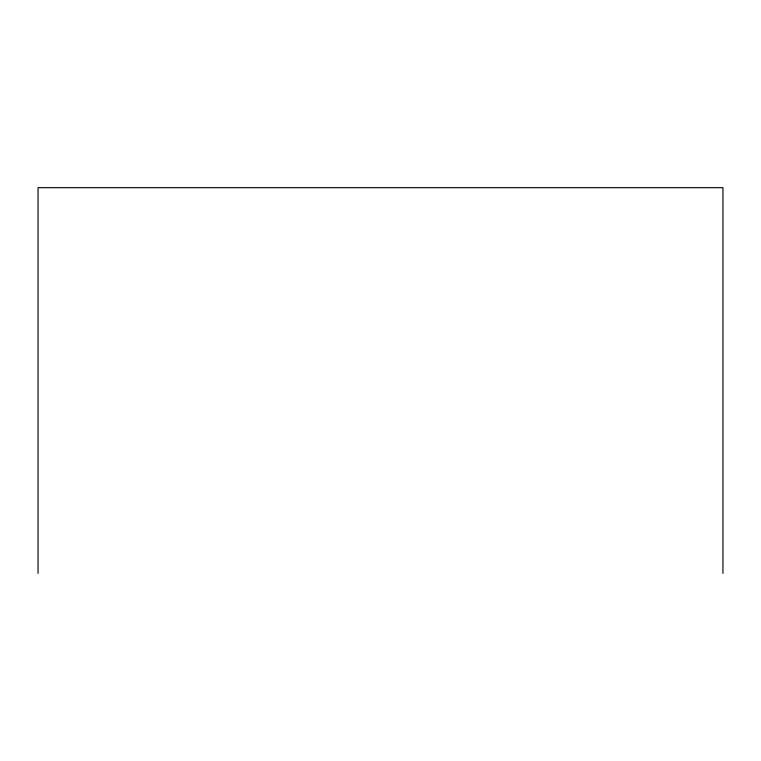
<?xml version="1.0" encoding="UTF-8"?>
<svg xmlns="http://www.w3.org/2000/svg" width="761" height="761" viewBox="0 0 761 761"><rect width="100%" height="100%" fill="white"/><g stroke="black" fill="none" stroke-linecap="round" stroke-linejoin="round"><path stroke-width="1.14" d="M722.95 573.328L722.95 187.672L38.05 187.672L38.05 573.328"/></g></svg>
